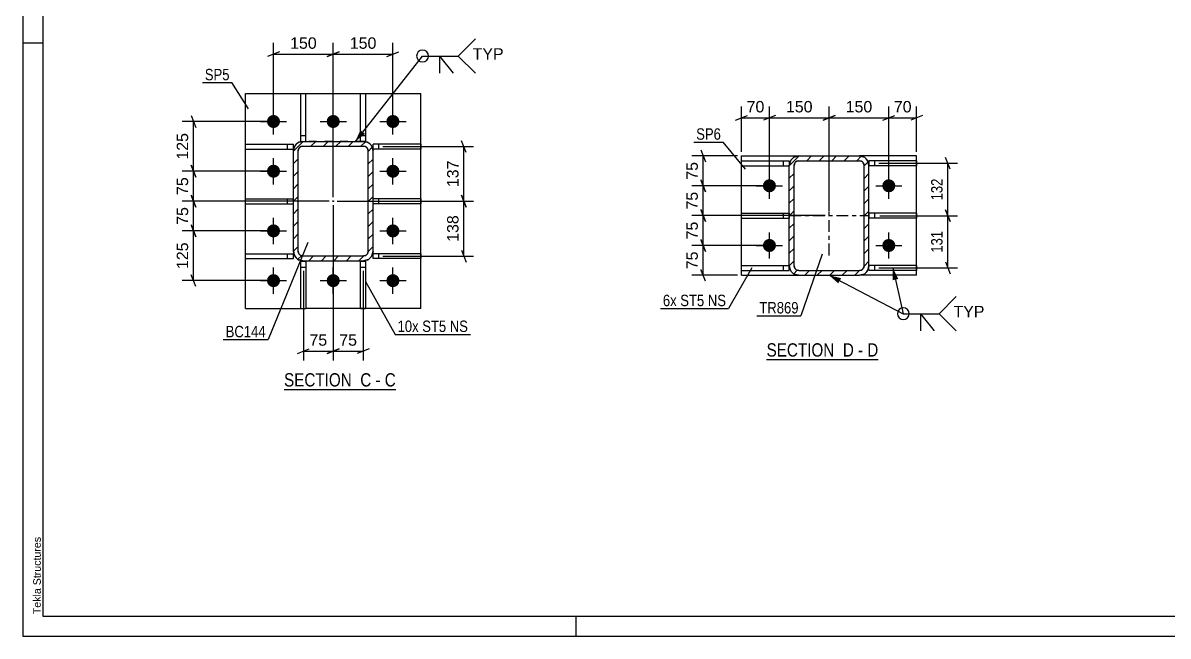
# Model space of a CAD drawing. Header units: millimetres. Extents: x -106 to 1083, y -547 to 294.
# Drawn here: x -106 to 181.8, y -546.6 to -392.5 of the extents above; entities that cross this region are included whole.
import ezdxf

# ---------------------------------------------------------------- set-up
doc = ezdxf.new("R2010")
doc.units = ezdxf.units.MM
doc.linetypes.add('DXK_LINE_DOT2', pattern=[3.9198, 1.9599, -1.9599])
doc.linetypes.add('DXK_LINE_DOT3', pattern=[5.9187, 2.979, -0.9799, 0.9799, -0.9799])
doc.styles.add('Arial', font='ARIAL.TTF', dxfattribs={"height": 0.2})
doc.styles.add('Arial Narrow', font='ARIALN.TTF', dxfattribs={"height": 0.2})

# ---------------------------------------------------------------- blocks, each defined once
blk = doc.blocks.new('Unknown-761556658-1163')
at = {"color": 5, "linetype": 'Continuous'}
for p, q in [((-106, 294.38), (-106, -546.62)), ((-101, 289.38), (-101, -541.62)), ((-101, -397.62), (-106, -397.62)), ((-101, -541.62), (1078, -541.62)), ((33, -546.62), (33, -541.62)), ((-106, -546.62), (1083, -546.62))]:
    blk.add_line(p, q, dxfattribs=at)
at = {"color": 174, "linetype": 'Continuous', "style": 'Arial'}
blk.add_text('Tekla Structures', height=1.9102, rotation=90, dxfattribs=at).set_placement((-101.5, -541.12))
blk = doc.blocks.new('Unknown-761556658-19 - 4266')
at = {"color": 6, "linetype": 'Continuous'}
blk.add_line((-40.38, -484.64), (-12.31, -484.64), dxfattribs=at)
at = {"color": 0, "linetype": 'Continuous'}
blk.add_wipeout([(-22.28, -483.89), (-22.28, -480.39), (-40.38, -480.39), (-40.38, -483.89)], dxfattribs=at)
at = {"color": 7, "linetype": 'Continuous', "style": 'Arial Narrow'}
blk.add_text('SECTION ', height=3.34, dxfattribs=at).set_placement((-40.38, -483.89))
at = {"color": 0, "linetype": 'Continuous'}
blk.add_wipeout([(-18.46, -483.89), (-18.46, -480.39), (-21.23, -480.39), (-21.23, -483.89)], dxfattribs=at)
blk.add_wipeout([(-16.13, -483.89), (-16.13, -480.39), (-17.41, -480.39), (-17.41, -483.89)], dxfattribs=at)
at = {"color": 7, "linetype": 'Continuous', "style": 'Arial Narrow'}
blk.add_text('C', height=3.34, dxfattribs=at).set_placement((-21.23, -483.89))
at = {"color": 0, "linetype": 'Continuous'}
blk.add_wipeout([(-12.31, -483.89), (-12.31, -480.39), (-15.08, -480.39), (-15.08, -483.89)], dxfattribs=at)
at = {"color": 7, "linetype": 'Continuous', "style": 'Arial Narrow'}
for s, p in [('C', (-15.08, -483.89)), ('-', (-17.41, -483.89))]:
    blk.add_text(s, height=3.34, dxfattribs=at).set_placement(p)
blk = doc.blocks.new('Unknown-761556658-17 - 5873')
at = {"color": 6, "linetype": 'Continuous'}
blk.add_line((80.87, -477.12), (108.94, -477.12), dxfattribs=at)
at = {"color": 0, "linetype": 'Continuous'}
blk.add_wipeout([(98.98, -476.37), (98.98, -472.87), (80.87, -472.87), (80.87, -476.37)], dxfattribs=at)
at = {"color": 7, "linetype": 'Continuous', "style": 'Arial Narrow'}
blk.add_text('SECTION ', height=3.34, dxfattribs=at).set_placement((80.87, -476.37))
at = {"color": 0, "linetype": 'Continuous'}
blk.add_wipeout([(102.8, -476.37), (102.8, -472.87), (100.03, -472.87), (100.03, -476.37)], dxfattribs=at)
blk.add_wipeout([(105.12, -476.37), (105.12, -472.87), (103.85, -472.87), (103.85, -476.37)], dxfattribs=at)
at = {"color": 7, "linetype": 'Continuous', "style": 'Arial Narrow'}
blk.add_text('D', height=3.34, dxfattribs=at).set_placement((100.03, -476.37))
at = {"color": 0, "linetype": 'Continuous'}
blk.add_wipeout([(108.94, -476.37), (108.94, -472.87), (106.17, -472.87), (106.17, -476.37)], dxfattribs=at)
at = {"color": 7, "linetype": 'Continuous', "style": 'Arial Narrow'}
for s, p in [('D', (106.17, -476.37)), ('-', (103.85, -476.37))]:
    blk.add_text(s, height=3.34, dxfattribs=at).set_placement(p)
blk = doc.blocks.new('Part-761556658-4372 - 4266')
at = {"color": 2, "linetype": 'Continuous'}
for p, q in [((-50.03, -451.71), (-50.03, -450.51)), ((-50.03, -450.51), (-38.03, -450.51)), ((-50.03, -451.71), (-38.03, -451.71)), ((-38.03, -451.71), (-38.03, -450.51))]:
    blk.add_line(p, q, dxfattribs=at)
at = {"color": 7, "linetype": 'DXK_LINE_DOT2'}
blk.add_line((-39.53, -451.71), (-39.53, -450.51), dxfattribs=at)
blk = doc.blocks.new('Part-761556658-4347 - 4266')
at = {"color": 2, "linetype": 'Continuous'}
for p, q in [((-6.03, -423.01), (-18.03, -423.01)), ((-18.03, -424.21), (-18.03, -423.01)), ((-6.03, -423.01), (-6.03, -424.21)), ((-6.03, -424.21), (-18.03, -424.21))]:
    blk.add_line(p, q, dxfattribs=at)
at = {"color": 7, "linetype": 'DXK_LINE_DOT2'}
blk.add_line((-16.53, -424.21), (-16.53, -423.01), dxfattribs=at)
blk = doc.blocks.new('Bolt-761556658-4288 - 4266')
at = {"linetype": 'Continuous'}
for points in [[(-44.68, -417.29, -1), (-41.38, -417.29, -1)], [(-29.68, -417.29, -1), (-26.38, -417.29, -1)], [(-14.68, -417.29, -1), (-11.38, -417.29, -1)], [(-44.68, -429.79, -1), (-41.38, -429.79, -1)], [(-14.68, -429.79, -1), (-11.38, -429.79, -1)], [(-44.68, -444.79, -1), (-41.38, -444.79, -1)], [(-14.68, -444.79, -1), (-11.38, -444.79, -1)], [(-44.68, -457.29, -1), (-41.38, -457.29, -1)], [(-29.68, -457.29, -1), (-26.38, -457.29, -1)], [(-14.68, -457.29, -1), (-11.38, -457.29, -1)]]:
    blk.add_hatch(color=1, dxfattribs=at).paths.add_polyline_path(points)
at = {"color": 1, "linetype": 'Continuous'}
for p, q in [((-43.03, -420.59), (-43.03, -413.99)), ((-28.03, -420.59), (-28.03, -413.99)), ((-13.03, -420.59), (-13.03, -413.99)), ((-46.33, -417.29), (-39.73, -417.29)), ((-31.33, -417.29), (-24.73, -417.29)), ((-16.33, -417.29), (-9.73, -417.29)), ((-43.03, -433.09), (-43.03, -426.49)), ((-13.03, -433.09), (-13.03, -426.49)), ((-46.33, -429.79), (-39.73, -429.79)), ((-16.33, -429.79), (-9.73, -429.79)), ((-43.03, -448.09), (-43.03, -441.49)), ((-13.03, -448.09), (-13.03, -441.49)), ((-46.33, -444.79), (-39.73, -444.79)), ((-16.33, -444.79), (-9.73, -444.79)), ((-43.03, -460.59), (-43.03, -453.99)), ((-28.03, -460.59), (-28.03, -453.99)), ((-13.03, -460.59), (-13.03, -453.99)), ((-46.33, -457.29), (-39.73, -457.29)), ((-31.33, -457.29), (-24.73, -457.29)), ((-16.33, -457.29), (-9.73, -457.29))]:
    blk.add_line(p, q, dxfattribs=at)
blk = doc.blocks.new('Part-761556658-4367 - 4266')
at = {"color": 2, "linetype": 'Continuous'}
for p, q in [((-50.03, -437.96), (-50.03, -436.76)), ((-50.03, -436.76), (-38.03, -436.76)), ((-50.03, -437.96), (-38.03, -437.96))]:
    blk.add_line(p, q, dxfattribs=at)
at = {"color": 7, "linetype": 'DXK_LINE_DOT2'}
for p, q in [((-39.53, -437.96), (-39.53, -436.76)), ((-38.03, -437.96), (-38.03, -436.76))]:
    blk.add_line(p, q, dxfattribs=at)
blk = doc.blocks.new('Part-761556658-4352 - 4266')
at = {"color": 2, "linetype": 'Continuous'}
for p, q in [((-6.03, -436.76), (-18.03, -436.76)), ((-6.03, -436.76), (-6.03, -437.96)), ((-6.03, -437.96), (-18.03, -437.96))]:
    blk.add_line(p, q, dxfattribs=at)
at = {"color": 7, "linetype": 'DXK_LINE_DOT2'}
for p, q in [((-18.03, -437.96), (-18.03, -436.76)), ((-16.53, -437.96), (-16.53, -436.76))]:
    blk.add_line(p, q, dxfattribs=at)
blk = doc.blocks.new('Part-761556658-4357 - 4266')
at = {"color": 2, "linetype": 'Continuous'}
for p, q in [((-6.03, -450.51), (-18.03, -450.51)), ((-18.03, -451.71), (-18.03, -450.51)), ((-6.03, -451.71), (-18.03, -451.71)), ((-6.03, -450.51), (-6.03, -451.71))]:
    blk.add_line(p, q, dxfattribs=at)
at = {"color": 7, "linetype": 'DXK_LINE_DOT2'}
blk.add_line((-16.53, -451.71), (-16.53, -450.51), dxfattribs=at)
blk = doc.blocks.new('Part-761556658-4362 - 4266')
at = {"color": 2, "linetype": 'Continuous'}
for p, q in [((-50.03, -424.21), (-50.03, -423.01)), ((-50.03, -423.01), (-38.03, -423.01)), ((-38.03, -424.21), (-38.03, -423.01)), ((-50.03, -424.21), (-38.03, -424.21))]:
    blk.add_line(p, q, dxfattribs=at)
at = {"color": 7, "linetype": 'DXK_LINE_DOT2'}
blk.add_line((-39.53, -424.21), (-39.53, -423.01), dxfattribs=at)
blk = doc.blocks.new('Part-761556658-4377 - 4266')
at = {"color": 2, "linetype": 'Continuous'}
for p, q in [((-36.13, -422.29), (-36.13, -410.29)), ((-36.13, -410.29), (-34.93, -410.29)), ((-34.93, -422.29), (-34.93, -410.29)), ((-36.13, -422.29), (-35.63, -422.29))]:
    blk.add_line(p, q, dxfattribs=at)
at = {"color": 7, "linetype": 'DXK_LINE_DOT2'}
for p, q in [((-36.13, -420.79), (-34.93, -420.79)), ((-35.63, -422.29), (-34.93, -422.29))]:
    blk.add_line(p, q, dxfattribs=at)
blk = doc.blocks.new('Part-761556658-4382 - 4266')
at = {"color": 2, "linetype": 'Continuous'}
for p, q in [((-21.13, -422.29), (-21.13, -410.29)), ((-21.13, -410.29), (-19.93, -410.29)), ((-19.93, -410.29), (-19.93, -422.29)), ((-19.93, -422.29), (-20.43, -422.29))]:
    blk.add_line(p, q, dxfattribs=at)
at = {"color": 7, "linetype": 'DXK_LINE_DOT2'}
for p, q in [((-21.13, -420.79), (-19.93, -420.79)), ((-20.43, -422.29), (-21.13, -422.29))]:
    blk.add_line(p, q, dxfattribs=at)
blk = doc.blocks.new('Part-761556658-4387 - 4266')
at = {"color": 2, "linetype": 'Continuous'}
for p, q in [((-36.13, -464.36), (-36.13, -452.36)), ((-36.13, -452.36), (-34.93, -452.36)), ((-34.93, -452.36), (-34.93, -464.36)), ((-34.93, -464.36), (-36.13, -464.36))]:
    blk.add_line(p, q, dxfattribs=at)
at = {"color": 7, "linetype": 'DXK_LINE_DOT2'}
blk.add_line((-36.13, -453.86), (-34.93, -453.86), dxfattribs=at)
blk = doc.blocks.new('Part-761556658-4392 - 4266')
at = {"color": 2, "linetype": 'Continuous'}
for p, q in [((-21.13, -464.36), (-21.13, -452.36)), ((-21.13, -452.36), (-19.93, -452.36)), ((-19.93, -452.36), (-19.93, -464.36)), ((-19.93, -464.36), (-21.13, -464.36))]:
    blk.add_line(p, q, dxfattribs=at)
at = {"color": 7, "linetype": 'DXK_LINE_DOT2'}
blk.add_line((-21.13, -453.86), (-19.93, -453.86), dxfattribs=at)
blk = doc.blocks.new('Part-761556658-4403 - 4266')
at = {"linetype": 'Continuous'}
h = blk.add_hatch(dxfattribs=at)
h.set_pattern_fill('', scale=0.7, style=0, pattern_type=0)
h.set_pattern_definition([(45, (-38.0288, -449.8866), (-1.57154, 1.57154), [])])
h.paths.add_polyline_path([(-38.03, -424.69), (-38.03, -449.89), (-37.85, -450.81), (-37.33, -451.58), (-36.55, -452.1), (-35.63, -452.29), (-20.43, -452.29), (-19.51, -452.1), (-18.73, -451.58), (-18.21, -450.81), (-18.03, -449.89), (-18.03, -424.69), (-18.21, -423.77), (-18.73, -422.99), (-19.51, -422.47), (-20.43, -422.29), (-35.63, -422.29), (-36.55, -422.47), (-37.33, -422.99), (-37.85, -423.77)])
h.paths.add_polyline_path([(-36.48, -423.84), (-36.09, -423.58), (-35.63, -423.49), (-20.43, -423.49), (-19.97, -423.58), (-19.58, -423.84), (-19.32, -424.23), (-19.23, -424.69), (-19.23, -449.89), (-19.32, -450.35), (-19.58, -450.74), (-19.97, -451), (-20.43, -451.09), (-35.63, -451.09), (-36.09, -451), (-36.48, -450.74), (-36.74, -450.35), (-36.83, -449.89), (-36.83, -424.69), (-36.74, -424.23)])
blk.add_hatch(color=30, dxfattribs=at).paths.add_polyline_path([(-28.03, -437.39, -1), (-28.03, -437.19, -1)])
at = {"color": 7, "linetype": 'DXK_LINE_DOT2'}
for p, q in [((-36.55, -422.47), (-35.63, -422.29)), ((-20.43, -422.29), (-35.63, -422.29)), ((-20.43, -422.29), (-19.51, -422.47)), ((-38.03, -424.69), (-37.85, -423.77)), ((-38.03, -449.89), (-38.03, -424.69)), ((-36.74, -424.23), (-36.83, -424.69)), ((-36.83, -449.89), (-36.83, -424.69)), ((-35.63, -423.49), (-36.09, -423.58)), ((-35.63, -423.49), (-20.43, -423.49)), ((-19.97, -423.58), (-20.43, -423.49)), ((-19.23, -424.69), (-19.32, -424.23)), ((-19.23, -449.89), (-19.23, -424.69)), ((-18.21, -423.77), (-18.03, -424.69)), ((-18.03, -449.89), (-18.03, -424.69)), ((-37.85, -450.81), (-38.03, -449.89)), ((-36.83, -449.89), (-36.74, -450.35)), ((-36.09, -451), (-35.63, -451.09)), ((-35.63, -451.09), (-20.43, -451.09)), ((-20.43, -451.09), (-19.97, -451)), ((-19.32, -450.35), (-19.23, -449.89)), ((-18.03, -449.89), (-18.21, -450.81)), ((-35.63, -452.29), (-36.55, -452.1)), ((-35.63, -452.29), (-20.43, -452.29)), ((-19.51, -452.1), (-20.43, -452.29))]:
    blk.add_line(p, q, dxfattribs=at)
at = {"color": 2, "linetype": 'Continuous'}
for p, q in [((-35.63, -422.29), (-36.55, -422.47)), ((-35.63, -422.29), (-20.43, -422.29)), ((-19.51, -422.47), (-20.43, -422.29)), ((-37.85, -423.77), (-38.03, -424.69)), ((-38.03, -449.89), (-38.03, -424.69)), ((-36.83, -424.69), (-36.74, -424.23)), ((-36.83, -449.89), (-36.83, -424.69)), ((-36.09, -423.58), (-35.63, -423.49)), ((-35.63, -423.49), (-20.43, -423.49)), ((-20.43, -423.49), (-19.97, -423.58)), ((-19.32, -424.23), (-19.23, -424.69)), ((-19.23, -449.89), (-19.23, -424.69)), ((-18.03, -424.69), (-18.21, -423.77)), ((-18.03, -449.89), (-18.03, -424.69)), ((-38.03, -449.89), (-37.85, -450.81)), ((-36.74, -450.35), (-36.83, -449.89)), ((-35.63, -451.09), (-36.09, -451)), ((-35.63, -451.09), (-20.43, -451.09)), ((-19.97, -451), (-20.43, -451.09)), ((-19.23, -449.89), (-19.32, -450.35)), ((-18.21, -450.81), (-18.03, -449.89)), ((-36.55, -452.1), (-35.63, -452.29)), ((-35.63, -452.29), (-20.43, -452.29)), ((-20.43, -452.29), (-19.51, -452.1))]:
    blk.add_line(p, q, dxfattribs=at)
at = {"color": 7, "linetype": 'DXK_LINE_DOT3'}
blk.add_line((-28.03, -437.29), (-28.03, -437.29), dxfattribs=at)
at = {"color": 30, "linetype": 'DXK_LINE_DOT3'}
blk.add_line((-28.03, -437.29), (-28.03, -437.29), dxfattribs=at)
at = {"color": 30, "linetype": 'Continuous'}
blk.add_circle((-28.03, -437.29), 0.1, dxfattribs=at)
at = {"color": 7, "linetype": 'DXK_LINE_DOT2'}
for centre, radius, start, end in [((-35.63, -424.69), 2.4, 112.5, 157.5), ((-20.43, -424.69), 2.4, 22.5, 67.5), ((-35.63, -424.69), 1.2, 112.5, 157.5), ((-20.43, -424.69), 1.2, 22.5, 67.5), ((-35.63, -449.89), 2.4, 202.5, 247.5), ((-35.63, -449.89), 1.2, 202.5, 247.5), ((-20.43, -449.89), 1.2, 292.5, 337.5), ((-20.43, -449.89), 2.4, 292.5, 337.5)]:
    blk.add_arc(centre, radius, start, end, dxfattribs=at)
at = {"color": 2, "linetype": 'Continuous'}
for centre, radius, start, end in [((-35.63, -424.69), 2.4, 112.5, 157.5), ((-20.43, -424.69), 2.4, 22.5, 67.5), ((-35.63, -424.69), 1.2, 112.5, 157.5), ((-20.43, -424.69), 1.2, 22.5, 67.5), ((-35.63, -449.89), 2.4, 202.5, 247.5), ((-35.63, -449.89), 1.2, 202.5, 247.5), ((-20.43, -449.89), 1.2, 292.5, 337.5), ((-20.43, -449.89), 2.4, 292.5, 337.5)]:
    blk.add_arc(centre, radius, start, end, dxfattribs=at)
blk = doc.blocks.new('Part-761556658-4447 - 4266')
at = {"color": 2, "linetype": 'Continuous'}
for p, q in [((-50.03, -464.29), (-50.03, -410.29)), ((-50.03, -410.29), (-6.03, -410.29)), ((-6.03, -464.29), (-6.03, -410.29)), ((-50.03, -464.29), (-36.13, -464.29)), ((-21.13, -464.29), (-34.93, -464.29)), ((-6.03, -464.29), (-19.93, -464.29))]:
    blk.add_line(p, q, dxfattribs=at)
at = {"color": 7, "linetype": 'DXK_LINE_DOT2'}
for p, q in [((-36.13, -464.29), (-34.93, -464.29)), ((-19.93, -464.29), (-21.13, -464.29))]:
    blk.add_line(p, q, dxfattribs=at)
blk = doc.blocks.new('Part-761556658-5994 - 5873')
at = {"color": 2, "linetype": 'Continuous'}
for p, q in [((118.58, -453.5), (106.58, -453.5)), ((106.58, -454.7), (106.58, -453.55)), ((118.58, -453.5), (118.58, -454.7)), ((118.58, -454.7), (106.58, -454.7))]:
    blk.add_line(p, q, dxfattribs=at)
at = {"color": 7, "linetype": 'DXK_LINE_DOT2'}
for p, q in [((106.58, -453.55), (106.58, -453.5)), ((106.58, -453.5), (106.58, -453.55)), ((108.08, -454.7), (108.08, -453.5))]:
    blk.add_line(p, q, dxfattribs=at)
blk = doc.blocks.new('Bolt-761556658-5881 - 5873')
at = {"linetype": 'Continuous'}
for points in [[(79.93, -433.45, -1), (83.23, -433.45, -1)], [(109.93, -433.45, -1), (113.23, -433.45, -1)], [(79.93, -448.45, -1), (83.23, -448.45, -1)], [(109.93, -448.45, -1), (113.23, -448.45, -1)]]:
    blk.add_hatch(color=1, dxfattribs=at).paths.add_polyline_path(points)
at = {"color": 1, "linetype": 'Continuous'}
for p, q in [((81.58, -436.75), (81.58, -430.15)), ((111.58, -436.75), (111.58, -430.15)), ((78.28, -433.45), (84.88, -433.45)), ((108.28, -433.45), (114.88, -433.45)), ((81.58, -451.75), (81.58, -445.15)), ((111.58, -451.75), (111.58, -445.15)), ((78.28, -448.45), (84.88, -448.45)), ((108.28, -448.45), (114.88, -448.45))]:
    blk.add_line(p, q, dxfattribs=at)
blk = doc.blocks.new('Part-761556658-5984 - 5873')
at = {"color": 2, "linetype": 'Continuous'}
for p, q in [((118.58, -440.35), (106.58, -440.35)), ((118.58, -441.55), (106.58, -441.55)), ((118.58, -440.35), (118.58, -441.55))]:
    blk.add_line(p, q, dxfattribs=at)
at = {"color": 7, "linetype": 'DXK_LINE_DOT2'}
for p, q in [((106.58, -440.35), (106.58, -441.55)), ((108.08, -441.55), (108.08, -440.35))]:
    blk.add_line(p, q, dxfattribs=at)
blk = doc.blocks.new('Part-761556658-5968 - 5873')
at = {"color": 2, "linetype": 'Continuous'}
for p, q in [((74.58, -455.95), (74.58, -425.95)), ((74.58, -425.95), (88.98, -425.95)), ((118.58, -425.95), (104.18, -425.95)), ((118.58, -455.95), (118.58, -425.95)), ((74.58, -455.95), (88.98, -455.95)), ((118.58, -455.95), (104.18, -455.95))]:
    blk.add_line(p, q, dxfattribs=at)
at = {"color": 7, "linetype": 'DXK_LINE_DOT2'}
for p, q in [((88.98, -425.95), (104.18, -425.95)), ((88.98, -455.95), (104.18, -455.95))]:
    blk.add_line(p, q, dxfattribs=at)
blk = doc.blocks.new('Part-761556658-5974 - 5873')
at = {"color": 2, "linetype": 'Continuous'}
for p, q in [((74.58, -428.4), (74.58, -427.2)), ((74.58, -427.2), (86.58, -427.2)), ((74.58, -428.4), (86.58, -428.4)), ((86.58, -427.2), (86.58, -428.35))]:
    blk.add_line(p, q, dxfattribs=at)
at = {"color": 7, "linetype": 'DXK_LINE_DOT2'}
for p, q in [((85.08, -428.4), (85.08, -427.2)), ((86.58, -428.35), (86.58, -428.4))]:
    blk.add_line(p, q, dxfattribs=at)
blk = doc.blocks.new('Part-761556658-5979 - 5873')
at = {"color": 2, "linetype": 'Continuous'}
for p, q in [((74.58, -454.7), (74.58, -453.5)), ((74.58, -453.5), (86.58, -453.5)), ((86.58, -454.7), (86.58, -453.55)), ((74.58, -454.7), (86.58, -454.7))]:
    blk.add_line(p, q, dxfattribs=at)
at = {"color": 7, "linetype": 'DXK_LINE_DOT2'}
for p, q in [((85.08, -454.7), (85.08, -453.5)), ((86.58, -453.55), (86.58, -453.5)), ((86.58, -453.5), (86.58, -453.55))]:
    blk.add_line(p, q, dxfattribs=at)
blk = doc.blocks.new('Part-761556658-5989 - 5873')
at = {"color": 2, "linetype": 'Continuous'}
for p, q in [((118.58, -427.2), (106.58, -427.2)), ((106.58, -427.2), (106.58, -428.35)), ((118.58, -428.4), (106.58, -428.4)), ((118.58, -427.2), (118.58, -428.4))]:
    blk.add_line(p, q, dxfattribs=at)
at = {"color": 7, "linetype": 'DXK_LINE_DOT2'}
for p, q in [((106.58, -428.35), (106.58, -428.4)), ((108.08, -428.4), (108.08, -427.2))]:
    blk.add_line(p, q, dxfattribs=at)
blk = doc.blocks.new('Part-761556658-6008 - 5873')
at = {"linetype": 'Continuous'}
h = blk.add_hatch(dxfattribs=at)
h.set_pattern_fill('', scale=0.7, style=0, pattern_type=0)
h.set_pattern_definition([(45, (86.575, -453.55), (-1.57154, 1.57154), [])])
h.paths.add_polyline_path([(86.58, -428.35), (86.58, -453.55), (86.76, -454.47), (87.28, -455.25), (88.06, -455.77), (88.98, -455.95), (104.18, -455.95), (105.09, -455.77), (105.87, -455.25), (106.39, -454.47), (106.58, -453.55), (106.58, -428.35), (106.39, -427.43), (105.87, -426.65), (105.09, -426.13), (104.18, -425.95), (88.98, -425.95), (88.06, -426.13), (87.28, -426.65), (86.76, -427.43)])
h.paths.add_polyline_path([(88.13, -427.5), (88.52, -427.24), (88.98, -427.15), (104.18, -427.15), (104.63, -427.24), (105.02, -427.5), (105.28, -427.89), (105.38, -428.35), (105.38, -453.55), (105.28, -454.01), (105.02, -454.4), (104.63, -454.66), (104.18, -454.75), (88.98, -454.75), (88.52, -454.66), (88.13, -454.4), (87.87, -454.01), (87.78, -453.55), (87.78, -428.35), (87.87, -427.89)])
at = {"color": 7, "linetype": 'DXK_LINE_DOT2'}
for p, q in [((86.58, -428.35), (86.76, -427.43)), ((86.58, -453.55), (86.58, -428.35)), ((87.87, -427.89), (87.78, -428.35)), ((87.78, -453.55), (87.78, -428.35)), ((88.06, -426.13), (88.98, -425.95)), ((88.98, -427.15), (88.52, -427.24)), ((88.98, -425.95), (104.18, -425.95)), ((88.98, -427.15), (104.18, -427.15)), ((104.18, -425.95), (105.09, -426.13)), ((104.63, -427.24), (104.18, -427.15)), ((105.38, -428.35), (105.28, -427.89)), ((105.38, -453.55), (105.38, -428.35)), ((106.39, -427.43), (106.58, -428.35)), ((106.58, -453.55), (106.58, -428.35)), ((86.76, -454.47), (86.58, -453.55)), ((87.78, -453.55), (87.87, -454.01)), ((88.52, -454.66), (88.98, -454.75)), ((104.18, -454.75), (104.63, -454.66)), ((105.28, -454.01), (105.38, -453.55)), ((106.58, -453.55), (106.39, -454.47)), ((88.98, -455.95), (88.06, -455.77)), ((88.98, -454.75), (104.18, -454.75)), ((88.98, -455.95), (104.18, -455.95)), ((105.09, -455.77), (104.18, -455.95))]:
    blk.add_line(p, q, dxfattribs=at)
at = {"color": 2, "linetype": 'Continuous'}
for p, q in [((86.76, -427.43), (86.58, -428.35)), ((86.58, -453.55), (86.58, -428.35)), ((87.78, -428.35), (87.87, -427.89)), ((87.78, -453.55), (87.78, -428.35)), ((88.98, -425.95), (88.06, -426.13)), ((88.52, -427.24), (88.98, -427.15)), ((88.98, -425.95), (104.18, -425.95)), ((88.98, -427.15), (104.18, -427.15)), ((105.09, -426.13), (104.18, -425.95)), ((104.18, -427.15), (104.63, -427.24)), ((105.28, -427.89), (105.38, -428.35)), ((105.38, -453.55), (105.38, -428.35)), ((106.58, -428.35), (106.39, -427.43)), ((106.58, -453.55), (106.58, -428.35)), ((86.58, -453.55), (86.76, -454.47)), ((87.87, -454.01), (87.78, -453.55)), ((88.98, -454.75), (88.52, -454.66)), ((104.63, -454.66), (104.18, -454.75)), ((105.38, -453.55), (105.28, -454.01)), ((106.39, -454.47), (106.58, -453.55)), ((88.06, -455.77), (88.98, -455.95)), ((88.98, -454.75), (104.18, -454.75)), ((88.98, -455.95), (104.18, -455.95)), ((104.18, -455.95), (105.09, -455.77))]:
    blk.add_line(p, q, dxfattribs=at)
at = {"color": 7, "linetype": 'DXK_LINE_DOT3'}
for p, q in [((96.58, -450.95), (96.58, -430.95)), ((86.58, -440.95), (106.58, -440.95))]:
    blk.add_line(p, q, dxfattribs=at)
at = {"color": 7, "linetype": 'DXK_LINE_DOT2'}
for centre, radius, start, end in [((88.98, -428.35), 2.4, 112.5, 157.5), ((88.98, -428.35), 1.2, 112.5, 157.5), ((104.18, -428.35), 1.2, 22.5, 67.5), ((104.18, -428.35), 2.4, 22.5, 67.5), ((88.98, -453.55), 2.4, 202.5, 247.5), ((88.98, -453.55), 1.2, 202.5, 247.5), ((104.18, -453.55), 1.2, 292.5, 337.5), ((104.18, -453.55), 2.4, 292.5, 337.5)]:
    blk.add_arc(centre, radius, start, end, dxfattribs=at)
at = {"color": 2, "linetype": 'Continuous'}
for centre, radius, start, end in [((88.98, -428.35), 2.4, 112.5, 157.5), ((88.98, -428.35), 1.2, 112.5, 157.5), ((104.18, -428.35), 1.2, 22.5, 67.5), ((104.18, -428.35), 2.4, 22.5, 67.5), ((88.98, -453.55), 2.4, 202.5, 247.5), ((88.98, -453.55), 1.2, 202.5, 247.5), ((104.18, -453.55), 1.2, 292.5, 337.5), ((104.18, -453.55), 2.4, 292.5, 337.5)]:
    blk.add_arc(centre, radius, start, end, dxfattribs=at)
blk = doc.blocks.new('Part-761556658-6014 - 5873')
at = {"color": 2, "linetype": 'Continuous'}
for p, q in [((74.58, -441.55), (74.58, -440.35)), ((74.58, -440.35), (86.58, -440.35)), ((74.58, -441.55), (86.58, -441.55))]:
    blk.add_line(p, q, dxfattribs=at)
at = {"color": 7, "linetype": 'DXK_LINE_DOT2'}
for p, q in [((85.08, -441.55), (85.08, -440.35)), ((86.58, -440.35), (86.58, -441.55))]:
    blk.add_line(p, q, dxfattribs=at)
blk = doc.blocks.new('StraightDimension-761556658-23005 - 4266')
at = {"color": 7, "linetype": 'Continuous'}
for p, q in [((5.41, -425.11), (4.21, -422.11)), ((-15.53, -423.61), (7.21, -423.61)), ((4.81, -437.29), (4.81, -423.61)), ((-27.03, -437.29), (7.21, -437.29)), ((4.21, -435.79), (5.41, -438.79))]:
    blk.add_line(p, q, dxfattribs=at)
at = {"color": 0}
blk.add_wipeout([(4.06, -426.51), (-0.14, -426.51), (-0.14, -434.38), (4.06, -434.38)], dxfattribs=at)
at = {"color": 3, "style": 'Arial'}
blk.add_text('137', height=2.865, rotation=90.0002, dxfattribs=at).set_placement((3.46, -433.78))
blk = doc.blocks.new('StraightDimension-761556658-22789 - 4266')
at = {"color": 7, "linetype": 'Continuous'}
for p, q in [((-26.53, -399.76), (-29.53, -400.96)), ((-28.03, -436.29), (-28.03, -397.51)), ((-14.53, -400.96), (-11.53, -399.76)), ((-13.03, -416.29), (-13.03, -397.51)), ((-28.03, -400.36), (-13.03, -400.36))]:
    blk.add_line(p, q, dxfattribs=at)
at = {"color": 0}
blk.add_wipeout([(-16.59, -399.61), (-16.59, -395.41), (-24.46, -395.41), (-24.46, -399.61)], dxfattribs=at)
at = {"color": 3, "style": 'Arial'}
blk.add_text('150', height=2.865, dxfattribs=at).set_placement((-23.86, -399.01))
blk = doc.blocks.new('StraightDimension-761556658-22863 - 4266')
at = {"color": 7, "linetype": 'Continuous'}
for p, q in [((-44.03, -444.79), (-65.98, -444.79)), ((-63.73, -443.29), (-62.53, -446.29)), ((-63.13, -457.29), (-63.13, -444.79)), ((-44.03, -457.29), (-65.98, -457.29)), ((-62.53, -458.79), (-63.73, -455.79))]:
    blk.add_line(p, q, dxfattribs=at)
at = {"color": 0}
blk.add_wipeout([(-63.88, -447.1), (-68.08, -447.1), (-68.08, -454.97), (-63.88, -454.97)], dxfattribs=at)
at = {"color": 3, "style": 'Arial'}
blk.add_text('125', height=2.865, rotation=90.0002, dxfattribs=at).set_placement((-64.48, -454.37))
blk = doc.blocks.new('StraightDimension-761556658-22790 - 4266')
at = {"color": 7, "linetype": 'Continuous'}
for p, q in [((-41.53, -399.76), (-44.53, -400.96)), ((-43.03, -416.29), (-43.03, -397.51)), ((-29.53, -400.96), (-26.53, -399.76)), ((-28.03, -436.29), (-28.03, -397.51)), ((-43.03, -400.36), (-28.03, -400.36))]:
    blk.add_line(p, q, dxfattribs=at)
at = {"color": 0}
blk.add_wipeout([(-31.59, -399.61), (-31.59, -395.41), (-39.46, -395.41), (-39.46, -399.61)], dxfattribs=at)
at = {"color": 3, "style": 'Arial'}
blk.add_text('150', height=2.865, dxfattribs=at).set_placement((-38.86, -399.01))
blk = doc.blocks.new('StraightDimension-761556658-22860 - 4266')
at = {"color": 7, "linetype": 'Continuous'}
for p, q in [((-63.73, -415.79), (-62.53, -418.79)), ((-44.03, -417.29), (-65.98, -417.29)), ((-63.13, -429.79), (-63.13, -417.29)), ((-62.53, -431.29), (-63.73, -428.29)), ((-44.03, -429.79), (-65.98, -429.79))]:
    blk.add_line(p, q, dxfattribs=at)
at = {"color": 0}
blk.add_wipeout([(-63.88, -419.6), (-68.08, -419.6), (-68.08, -427.47), (-63.88, -427.47)], dxfattribs=at)
at = {"color": 3, "style": 'Arial'}
blk.add_text('125', height=2.865, rotation=90.0002, dxfattribs=at).set_placement((-64.48, -426.87))
blk = doc.blocks.new('StraightDimension-761556658-22861 - 4266')
at = {"color": 7, "linetype": 'Continuous'}
for p, q in [((-63.73, -428.29), (-62.53, -431.29)), ((-44.03, -429.79), (-65.98, -429.79)), ((-63.13, -437.29), (-63.13, -429.79)), ((-29.03, -437.29), (-65.98, -437.29)), ((-62.53, -438.79), (-63.73, -435.79))]:
    blk.add_line(p, q, dxfattribs=at)
at = {"color": 0}
blk.add_wipeout([(-63.88, -430.71), (-68.08, -430.71), (-68.08, -436.36), (-63.88, -436.36)], dxfattribs=at)
at = {"color": 3, "style": 'Arial'}
blk.add_text('75', height=2.865, rotation=90.0002, dxfattribs=at).set_placement((-64.48, -435.76))
blk = doc.blocks.new('StraightDimension-761556658-22862 - 4266')
at = {"color": 7, "linetype": 'Continuous'}
for p, q in [((-29.03, -437.29), (-65.98, -437.29)), ((-63.73, -435.79), (-62.53, -438.79)), ((-63.13, -444.79), (-63.13, -437.29)), ((-44.03, -444.79), (-65.98, -444.79)), ((-62.53, -446.29), (-63.73, -443.29))]:
    blk.add_line(p, q, dxfattribs=at)
at = {"color": 0}
blk.add_wipeout([(-63.88, -438.21), (-68.08, -438.21), (-68.08, -443.86), (-63.88, -443.86)], dxfattribs=at)
at = {"color": 3, "style": 'Arial'}
blk.add_text('75', height=2.865, rotation=90.0002, dxfattribs=at).set_placement((-64.48, -443.26))
blk = doc.blocks.new('StraightDimension-761556658-22933 - 4266')
at = {"color": 7, "linetype": 'Continuous'}
for p, q in [((-28.03, -438.29), (-28.03, -477.39)), ((-20.53, -454.86), (-20.53, -477.39)), ((-29.53, -475.59), (-26.53, -474.39)), ((-19.03, -474.39), (-22.03, -475.59)), ((-28.03, -474.99), (-20.53, -474.99))]:
    blk.add_line(p, q, dxfattribs=at)
at = {"color": 0}
blk.add_wipeout([(-21.46, -474.24), (-21.46, -470.04), (-27.1, -470.04), (-27.1, -474.24)], dxfattribs=at)
at = {"color": 3, "style": 'Arial'}
blk.add_text('75', height=2.865, dxfattribs=at).set_placement((-26.5, -473.64))
blk = doc.blocks.new('StraightDimension-761556658-22934 - 4266')
at = {"color": 7, "linetype": 'Continuous'}
for p, q in [((-28.03, -438.29), (-28.03, -477.39)), ((-35.53, -454.86), (-35.53, -477.39)), ((-37.03, -475.59), (-34.03, -474.39)), ((-26.53, -474.39), (-29.53, -475.59)), ((-35.53, -474.99), (-28.03, -474.99))]:
    blk.add_line(p, q, dxfattribs=at)
at = {"color": 0}
blk.add_wipeout([(-28.96, -474.24), (-28.96, -470.04), (-34.6, -470.04), (-34.6, -474.24)], dxfattribs=at)
at = {"color": 3, "style": 'Arial'}
blk.add_text('75', height=2.865, dxfattribs=at).set_placement((-34, -473.64))
blk = doc.blocks.new('StraightDimension-761556658-23006 - 4266')
at = {"color": 7, "linetype": 'Continuous'}
for p, q in [((-27.03, -437.29), (7.21, -437.29)), ((5.41, -438.79), (4.21, -435.79)), ((4.81, -451.11), (4.81, -437.29)), ((-15.53, -451.11), (7.21, -451.11)), ((4.21, -449.61), (5.41, -452.61))]:
    blk.add_line(p, q, dxfattribs=at)
at = {"color": 0}
blk.add_wipeout([(4.06, -440.26), (-0.14, -440.26), (-0.14, -448.13), (4.06, -448.13)], dxfattribs=at)
at = {"color": 3, "style": 'Arial'}
blk.add_text('138', height=2.865, rotation=90.0002, dxfattribs=at).set_placement((3.46, -447.53))
blk = doc.blocks.new('StraightDimension-761556658-6028 - 5873')
at = {"color": 7, "linetype": 'Continuous'}
for p, q in [((109.08, -427.8), (128.83, -427.8)), ((127.03, -429.3), (125.83, -426.3)), ((126.43, -440.96), (126.43, -427.8)), ((125.83, -439.46), (127.03, -442.46)), ((109.3, -440.96), (128.83, -440.96))]:
    blk.add_line(p, q, dxfattribs=at)
at = {"color": 0}
blk.add_wipeout([(125.68, -431.04), (121.48, -431.04), (121.48, -437.72), (125.68, -437.72)], dxfattribs=at)
at = {"color": 3, "style": 'Arial Narrow'}
blk.add_text('132', height=2.863, rotation=90.0002, dxfattribs=at).set_placement((125.08, -437.12))
blk = doc.blocks.new('StraightDimension-761556658-6060 - 5873')
at = {"color": 7, "linetype": 'Continuous'}
for p, q in [((80.58, -433.45), (62.09, -433.45)), ((64.34, -431.95), (65.54, -434.95)), ((64.94, -440.95), (64.94, -433.45)), ((65.54, -442.45), (64.34, -439.45)), ((95.58, -440.95), (62.09, -440.95))]:
    blk.add_line(p, q, dxfattribs=at)
at = {"color": 0}
blk.add_wipeout([(64.19, -434.38), (59.99, -434.38), (59.99, -440.02), (64.19, -440.02)], dxfattribs=at)
at = {"color": 3, "style": 'Arial'}
blk.add_text('75', height=2.865, rotation=90.0002, dxfattribs=at).set_placement((63.59, -439.42))
blk = doc.blocks.new('StraightDimension-761556658-6043 - 5873')
at = {"color": 7, "linetype": 'Continuous'}
for p, q in [((64.34, -439.45), (65.54, -442.45)), ((95.58, -440.95), (62.09, -440.95)), ((64.94, -448.45), (64.94, -440.95)), ((80.58, -448.45), (62.09, -448.45)), ((65.54, -449.95), (64.34, -446.95))]:
    blk.add_line(p, q, dxfattribs=at)
at = {"color": 0}
blk.add_wipeout([(64.19, -441.88), (59.99, -441.88), (59.99, -447.52), (64.19, -447.52)], dxfattribs=at)
at = {"color": 3, "style": 'Arial'}
blk.add_text('75', height=2.865, rotation=90.0002, dxfattribs=at).set_placement((63.59, -446.92))
blk = doc.blocks.new('StraightDimension-761556658-6132 - 5873')
at = {"color": 7, "linetype": 'Continuous'}
for p, q in [((74.58, -424.95), (74.58, -413.5)), ((81.58, -432.45), (81.58, -413.5)), ((73.08, -416.95), (76.08, -415.75)), ((74.58, -416.35), (81.58, -416.35)), ((83.08, -415.75), (80.08, -416.95))]:
    blk.add_line(p, q, dxfattribs=at)
at = {"color": 0}
blk.add_wipeout([(80.9, -415.6), (80.9, -411.4), (75.25, -411.4), (75.25, -415.6)], dxfattribs=at)
at = {"color": 3, "style": 'Arial'}
blk.add_text('70', height=2.865, dxfattribs=at).set_placement((75.85, -415))
blk = doc.blocks.new('StraightDimension-761556658-6033 - 5873')
at = {"color": 7, "linetype": 'Continuous'}
for p, q in [((80.58, -448.45), (62.09, -448.45)), ((64.34, -446.95), (65.54, -449.95)), ((64.94, -455.95), (64.94, -448.45)), ((65.54, -457.45), (64.34, -454.45)), ((73.58, -455.95), (62.09, -455.95))]:
    blk.add_line(p, q, dxfattribs=at)
at = {"color": 0}
blk.add_wipeout([(64.19, -449.38), (59.99, -449.38), (59.99, -455.02), (64.19, -455.02)], dxfattribs=at)
at = {"color": 3, "style": 'Arial'}
blk.add_text('75', height=2.865, rotation=90.0002, dxfattribs=at).set_placement((63.59, -454.42))
blk = doc.blocks.new('StraightDimension-761556658-6088 - 5873')
at = {"color": 7, "linetype": 'Continuous'}
for p, q in [((111.58, -432.45), (111.58, -413.5)), ((118.58, -424.95), (118.58, -413.5)), ((110.08, -416.95), (113.08, -415.75)), ((111.58, -416.35), (118.58, -416.35)), ((120.08, -415.75), (117.08, -416.95))]:
    blk.add_line(p, q, dxfattribs=at)
at = {"color": 0}
blk.add_wipeout([(117.9, -415.6), (117.9, -411.4), (112.25, -411.4), (112.25, -415.6)], dxfattribs=at)
at = {"color": 3, "style": 'Arial'}
blk.add_text('70', height=2.865, dxfattribs=at).set_placement((112.85, -415))
blk = doc.blocks.new('StraightDimension-761556658-6024 - 5873')
at = {"color": 7, "linetype": 'Continuous'}
for p, q in [((127.03, -442.46), (125.83, -439.46)), ((109.3, -440.96), (128.83, -440.96)), ((126.43, -454.1), (126.43, -440.96)), ((109.08, -454.1), (128.83, -454.1)), ((125.83, -452.6), (127.03, -455.6))]:
    blk.add_line(p, q, dxfattribs=at)
at = {"color": 0}
blk.add_wipeout([(125.68, -444.19), (121.48, -444.19), (121.48, -450.87), (125.68, -450.87)], dxfattribs=at)
at = {"color": 3, "style": 'Arial Narrow'}
blk.add_text('131', height=2.863, rotation=90.0002, dxfattribs=at).set_placement((125.08, -450.27))
blk = doc.blocks.new('StraightDimension-761556658-6077 - 5873')
at = {"color": 7, "linetype": 'Continuous'}
for p, q in [((64.34, -424.45), (65.54, -427.45)), ((73.58, -425.95), (62.09, -425.95)), ((64.94, -433.45), (64.94, -425.95)), ((80.58, -433.45), (62.09, -433.45)), ((65.54, -434.95), (64.34, -431.95))]:
    blk.add_line(p, q, dxfattribs=at)
at = {"color": 0}
blk.add_wipeout([(64.19, -426.88), (59.99, -426.88), (59.99, -432.52), (64.19, -432.52)], dxfattribs=at)
at = {"color": 3, "style": 'Arial'}
blk.add_text('75', height=2.865, rotation=90.0002, dxfattribs=at).set_placement((63.59, -431.92))
blk = doc.blocks.new('StraightDimension-761556658-6098 - 5873')
at = {"color": 7, "linetype": 'Continuous'}
for p, q in [((96.58, -439.95), (96.58, -413.5)), ((111.58, -432.45), (111.58, -413.5)), ((98.08, -415.75), (95.08, -416.95)), ((96.58, -416.35), (111.58, -416.35)), ((110.08, -416.95), (113.08, -415.75))]:
    blk.add_line(p, q, dxfattribs=at)
at = {"color": 0}
blk.add_wipeout([(108.01, -415.6), (108.01, -411.4), (100.14, -411.4), (100.14, -415.6)], dxfattribs=at)
at = {"color": 3, "style": 'Arial'}
blk.add_text('150', height=2.865, dxfattribs=at).set_placement((100.74, -415))
blk = doc.blocks.new('StraightDimension-761556658-6115 - 5873')
at = {"color": 7, "linetype": 'Continuous'}
for p, q in [((81.58, -432.45), (81.58, -413.5)), ((96.58, -439.95), (96.58, -413.5)), ((83.08, -415.75), (80.08, -416.95)), ((81.58, -416.35), (96.58, -416.35)), ((95.08, -416.95), (98.08, -415.75))]:
    blk.add_line(p, q, dxfattribs=at)
at = {"color": 0}
blk.add_wipeout([(93.01, -415.6), (93.01, -411.4), (85.14, -411.4), (85.14, -415.6)], dxfattribs=at)
at = {"color": 3, "style": 'Arial'}
blk.add_text('150', height=2.865, dxfattribs=at).set_placement((85.74, -415))
blk = doc.blocks.new('Mark-761556658-4399 - 4266')
at = {"color": 0}
blk.add_wipeout([(-45, -471.52), (-45, -468.52), (-55.05, -468.52), (-55.05, -471.52)], dxfattribs=at)
blk.add_wipeout([(-45, -471.52), (-45, -468.52), (-55.05, -468.52), (-55.05, -471.52)], dxfattribs=at)
at = {"color": 30, "linetype": 'Continuous'}
for p in [(-34.44, -447.69), (-55.65, -472.12)]:
    blk.add_line(p, (-44.4, -472.12), dxfattribs=at)
at = {"color": 3, "style": 'Arial Narrow'}
blk.add_text('BC144', height=2.863, dxfattribs=at).set_placement((-55.05, -471.52))
blk = doc.blocks.new('Mark-761556658-4443 - 4266')
at = {"color": 0}
blk.add_wipeout([(-54.08, -406.93), (-54.08, -403.93), (-60.29, -403.93), (-60.29, -406.93)], dxfattribs=at)
blk.add_wipeout([(-54.08, -406.93), (-54.08, -403.93), (-60.29, -403.93), (-60.29, -406.93)], dxfattribs=at)
at = {"color": 30, "linetype": 'Continuous'}
for p in [(-60.89, -407.53), (-49.33, -414.07)]:
    blk.add_line(p, (-53.48, -407.53), dxfattribs=at)
at = {"color": 3, "style": 'Arial Narrow'}
blk.add_text('SP5', height=2.863, dxfattribs=at).set_placement((-60.29, -406.93))
blk = doc.blocks.new('MarkSet-761556658-4634 - 4266')
at = {"color": 0}
blk.add_wipeout([(-6.56, -470.19), (-6.56, -467.19), (-11.86, -467.19), (-11.86, -470.19)], dxfattribs=at)
blk.add_wipeout([(-6.56, -470.19), (-6.56, -467.19), (-11.86, -467.19), (-11.86, -470.19)], dxfattribs=at)
at = {"color": 30, "linetype": 'Continuous'}
blk.add_line((-19.93, -457.53), (-12.46, -470.79), dxfattribs=at)
at = {"color": 0}
blk.add_wipeout([(0.36, -470.19), (0.36, -467.19), (-5.66, -467.19), (-5.66, -470.19)], dxfattribs=at)
blk.add_wipeout([(0.36, -470.19), (0.36, -467.19), (-5.66, -467.19), (-5.66, -470.19)], dxfattribs=at)
at = {"color": 3, "style": 'Arial Narrow'}
blk.add_text('10x', height=2.863, dxfattribs=at).set_placement((-11.86, -470.19))
at = {"color": 0}
blk.add_wipeout([(5.83, -470.19), (5.83, -467.19), (1.26, -467.19), (1.26, -470.19)], dxfattribs=at)
blk.add_wipeout([(5.83, -470.19), (5.83, -467.19), (1.26, -467.19), (1.26, -470.19)], dxfattribs=at)
at = {"color": 30, "linetype": 'Continuous'}
blk.add_line((-12.46, -470.79), (6.43, -470.79), dxfattribs=at)
at = {"color": 3, "style": 'Arial Narrow'}
for s, p in [('ST5', (-5.66, -470.19)), ('NS', (1.26, -470.19))]:
    blk.add_text(s, height=2.863, dxfattribs=at).set_placement(p)
blk = doc.blocks.new('WeldMark-761556658-23075 - 4266')
at = {"linetype": 'Continuous'}
blk.add_hatch(color=30, dxfattribs=at).paths.add_polyline_path([(-20.02, -420.39), (-22.47, -422.29), (-21.2, -419.46)])
at = {"color": 30, "linetype": 'Continuous'}
for p, q in [((-22.47, -422.29), (-5.59, -400.83)), ((-5.59, -400.83), (3.41, -400.83))]:
    blk.add_line(p, q, dxfattribs=at)
at = {"color": 3, "linetype": 'Continuous'}
for q in [(2.12, -405.11), (-1.31, -405.11)]:
    blk.add_line((-1.31, -400.83), q, dxfattribs=at)
for start, end in [(90, 270), (270, 90)]:
    blk.add_arc((-5.59, -400.83), 1.5, start, end, dxfattribs=at)
at = {"color": 0, "linetype": 'Continuous'}
blk.add_wipeout([(14.78, -401.73), (14.78, -398.73), (7.01, -398.73), (7.01, -401.73)], dxfattribs=at)
blk.add_wipeout([(14.78, -401.73), (14.78, -398.73), (7.01, -398.73), (7.01, -401.73)], dxfattribs=at)
at = {"color": 3, "linetype": 'Continuous'}
for q in [(7.69, -396.54), (7.69, -405.11)]:
    blk.add_line((3.41, -400.83), q, dxfattribs=at)
at = {"color": 3, "linetype": 'Continuous', "style": 'Arial'}
blk.add_text('TYP', height=2.865, dxfattribs=at).set_placement((7.01, -401.73))
blk = doc.blocks.new('MarkSet-761556658-6185 - 5873')
at = {"color": 0}
blk.add_wipeout([(58.28, -463.7), (58.28, -460.7), (54.81, -460.7), (54.81, -463.7)], dxfattribs=at)
blk.add_wipeout([(58.28, -463.7), (58.28, -460.7), (54.81, -460.7), (54.81, -463.7)], dxfattribs=at)
blk.add_wipeout([(65.21, -463.7), (65.21, -460.7), (59.18, -460.7), (59.18, -463.7)], dxfattribs=at)
blk.add_wipeout([(65.21, -463.7), (65.21, -460.7), (59.18, -460.7), (59.18, -463.7)], dxfattribs=at)
at = {"color": 3, "style": 'Arial Narrow'}
blk.add_text('6x', height=2.863, dxfattribs=at).set_placement((54.81, -463.7))
at = {"color": 0}
blk.add_wipeout([(70.67, -463.7), (70.67, -460.7), (66.11, -460.7), (66.11, -463.7)], dxfattribs=at)
blk.add_wipeout([(70.67, -463.7), (70.67, -460.7), (66.11, -460.7), (66.11, -463.7)], dxfattribs=at)
at = {"color": 30, "linetype": 'Continuous'}
for p in [(77.17, -454.1), (54.21, -464.3)]:
    blk.add_line(p, (71.27, -464.3), dxfattribs=at)
at = {"color": 3, "style": 'Arial Narrow'}
for s, p in [('ST5', (59.18, -463.7)), ('NS', (66.11, -463.7))]:
    blk.add_text(s, height=2.863, dxfattribs=at).set_placement(p)
blk = doc.blocks.new('Mark-761556658-5964 - 5873')
at = {"color": 0}
blk.add_wipeout([(69.39, -421.87), (69.39, -418.87), (63.18, -418.87), (63.18, -421.87)], dxfattribs=at)
blk.add_wipeout([(69.39, -421.87), (69.39, -418.87), (63.18, -418.87), (63.18, -421.87)], dxfattribs=at)
at = {"color": 30, "linetype": 'Continuous'}
for p in [(62.58, -422.47), (75.56, -429.28)]:
    blk.add_line(p, (69.99, -422.47), dxfattribs=at)
at = {"color": 3, "style": 'Arial Narrow'}
blk.add_text('SP6', height=2.863, dxfattribs=at).set_placement((63.18, -421.87))
blk = doc.blocks.new('Mark-761556658-6004 - 5873')
at = {"color": 0}
blk.add_wipeout([(88.91, -465.53), (88.91, -462.53), (79.05, -462.53), (79.05, -465.53)], dxfattribs=at)
blk.add_wipeout([(88.91, -465.53), (88.91, -462.53), (79.05, -462.53), (79.05, -465.53)], dxfattribs=at)
at = {"color": 30, "linetype": 'Continuous'}
for p in [(94.81, -450.63), (78.45, -466.13)]:
    blk.add_line(p, (89.51, -466.13), dxfattribs=at)
at = {"color": 3, "style": 'Arial Narrow'}
blk.add_text('TR869', height=2.863, dxfattribs=at).set_placement((79.05, -465.53))
blk = doc.blocks.new('WeldMark-761556658-6142 - 5873')
at = {"linetype": 'Continuous'}
for points in [[(112.52, -457.19), (112.58, -454.1), (113.98, -456.85)], [(98.9, -457.99), (96.58, -455.95), (99.58, -456.66)]]:
    blk.add_hatch(color=30, dxfattribs=at).paths.add_polyline_path(points)
at = {"color": 30, "linetype": 'Continuous'}
for p, q in [((112.58, -454.1), (115.23, -465.59)), ((96.58, -455.95), (115.23, -465.59)), ((115.23, -465.59), (124.23, -465.59))]:
    blk.add_line(p, q, dxfattribs=at)
at = {"color": 3, "linetype": 'Continuous'}
for q in [(122.94, -469.87), (119.51, -469.87)]:
    blk.add_line((119.51, -465.59), q, dxfattribs=at)
for start, end in [(90, 270), (270, 90)]:
    blk.add_arc((115.23, -465.59), 1.5, start, end, dxfattribs=at)
at = {"color": 0, "linetype": 'Continuous'}
blk.add_wipeout([(135.6, -466.49), (135.6, -463.49), (127.83, -463.49), (127.83, -466.49)], dxfattribs=at)
blk.add_wipeout([(135.6, -466.49), (135.6, -463.49), (127.83, -463.49), (127.83, -466.49)], dxfattribs=at)
at = {"color": 3, "linetype": 'Continuous'}
for q in [(128.51, -461.3), (128.51, -469.87)]:
    blk.add_line((124.23, -465.59), q, dxfattribs=at)
at = {"color": 3, "linetype": 'Continuous', "style": 'Arial'}
blk.add_text('TYP', height=2.865, dxfattribs=at).set_placement((127.83, -466.49))

msp = doc.modelspace()

# ---------------------------------------------------------------- block references
for name in ['Unknown-761556658-1163', 'Part-761556658-4447 - 4266', 'Part-761556658-4377 - 4266', 'Part-761556658-4382 - 4266', 'Bolt-761556658-4288 - 4266', 'Part-761556658-4362 - 4266', 'Part-761556658-4403 - 4266', 'Part-761556658-4347 - 4266', 'Part-761556658-5968 - 5873', 'Part-761556658-5974 - 5873', 'Part-761556658-6008 - 5873', 'Part-761556658-5989 - 5873', 'Bolt-761556658-5881 - 5873', 'Part-761556658-4367 - 4266', 'Part-761556658-4352 - 4266', 'Part-761556658-6014 - 5873', 'Part-761556658-5984 - 5873', 'Part-761556658-4372 - 4266', 'Part-761556658-4357 - 4266', 'Part-761556658-4387 - 4266', 'Part-761556658-4392 - 4266', 'Part-761556658-5979 - 5873', 'Part-761556658-5994 - 5873']:
    msp.add_blockref(name, (0, 0))

# ---------------------------------------------------------------- next in the draw order: block references
for name in ['Mark-761556658-4443 - 4266', 'StraightDimension-761556658-23005 - 4266', 'StraightDimension-761556658-6028 - 5873', 'StraightDimension-761556658-6060 - 5873', 'StraightDimension-761556658-22863 - 4266', 'Unknown-761556658-17 - 5873', 'Unknown-761556658-19 - 4266']:
    msp.add_blockref(name, (0, 0))

# ---------------------------------------------------------------- next in the draw order: block references
for name in ['StraightDimension-761556658-22789 - 4266', 'StraightDimension-761556658-6132 - 5873', 'StraightDimension-761556658-6088 - 5873', 'StraightDimension-761556658-6043 - 5873', 'StraightDimension-761556658-6024 - 5873']:
    msp.add_blockref(name, (0, 0))

# ---------------------------------------------------------------- next in the draw order: block references
for name in ['StraightDimension-761556658-22790 - 4266', 'WeldMark-761556658-23075 - 4266', 'StraightDimension-761556658-6098 - 5873', 'StraightDimension-761556658-6077 - 5873', 'StraightDimension-761556658-6033 - 5873', 'WeldMark-761556658-6142 - 5873']:
    msp.add_blockref(name, (0, 0))

# ---------------------------------------------------------------- next in the draw order: block references
for name in ['StraightDimension-761556658-6115 - 5873', 'StraightDimension-761556658-22860 - 4266', 'Mark-761556658-5964 - 5873', 'MarkSet-761556658-6185 - 5873']:
    msp.add_blockref(name, (0, 0))

# ---------------------------------------------------------------- next in the draw order: block references
for name in ['StraightDimension-761556658-22861 - 4266', 'Mark-761556658-6004 - 5873']:
    msp.add_blockref(name, (0, 0))

# ---------------------------------------------------------------- next in the draw order: block references
msp.add_blockref('StraightDimension-761556658-22862 - 4266', (0, 0))

# ---------------------------------------------------------------- next in the draw order: block references
msp.add_blockref('StraightDimension-761556658-22933 - 4266', (0, 0))

# ---------------------------------------------------------------- next in the draw order: block references
for name in ['StraightDimension-761556658-22934 - 4266', 'MarkSet-761556658-4634 - 4266']:
    msp.add_blockref(name, (0, 0))

# ---------------------------------------------------------------- next in the draw order: block references
for name in ['StraightDimension-761556658-23006 - 4266', 'Mark-761556658-4399 - 4266']:
    msp.add_blockref(name, (0, 0))

doc.saveas('drawing.dxf')
